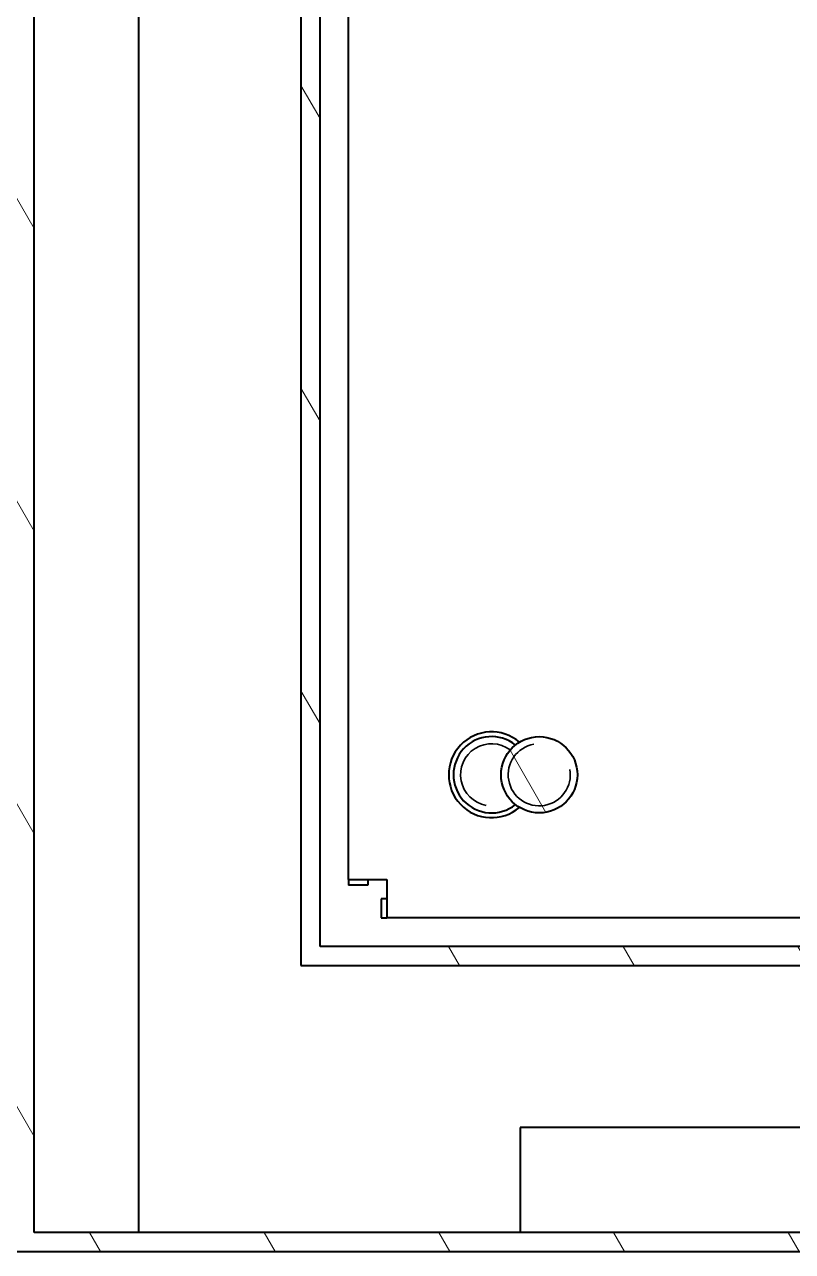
# Model space of a CAD drawing. Header units: millimetres. Extents: x 0 to 5945, y 0 to 4205.
# Drawn here: x 1603.2 to 1683.8, y 257.4 to 386 of the extents above; entities that cross this region are included whole.
import ezdxf

# ---------------------------------------------------------------- set-up
doc = ezdxf.new("R2010")
doc.units = ezdxf.units.MM
doc.header["$LTSCALE"] = 5
for name, color, linetype, lineweight in [('가시적인 것(ISO)', 3, 'Continuous', 40), ('가시적인 좁은 것(ISO)', 3, 'Continuous', 35), ('해치(ISO)', 7, 'Continuous', 18)]:
    doc.layers.add(name, color=color, linetype=linetype, lineweight=lineweight)

msp = doc.modelspace()

# ---------------------------------------------------------------- hatches: boundary and pattern name
at = {"layer": '해치(ISO)'}
h = msp.add_hatch(dxfattribs=at)
h.set_pattern_fill('ANSI31', color=256, scale=127, angle=75.00018, style=0)
h.set_pattern_definition([(120.0002, (0, 0), (-13.74813, -7.93754), [])])
h.paths.add_polyline_path([(1602.237, 257.352), (2132.237, 257.352), (2132.237, 827.352), (1602.237, 827.352), (1602.237, 767.352), (1602.237, 762.575), (1602.237, 762.103), (1602.237, 757.6), (1602.237, 757.128), (1602.237, 717.575), (1602.237, 717.103), (1602.237, 712.6), (1602.237, 712.128), (1602.237, 707.352), (1602.237, 377.352), (1602.237, 372.575), (1602.237, 372.103), (1602.237, 367.6), (1602.237, 367.128), (1602.237, 327.575), (1602.237, 327.103), (1602.237, 322.6), (1602.237, 322.128), (1602.237, 317.352)])
h.paths.add_polyline_path([(1604.237, 259.352), (1604.237, 825.352), (2130.237, 825.352), (2130.237, 259.352)], flags=0)
edge = h.paths.add_edge_path()
edge.add_ellipse((1657.237, 307.352), major_axis=(-4, 0), ratio=1, start_angle=0, end_angle=360)
h.paths.add_polyline_path([(2102.237, 287.352), (2102.237, 797.352), (1632.237, 797.352), (1632.237, 287.352)])
h.paths.add_polyline_path([(1634.237, 289.352), (1634.237, 795.352), (2100.237, 795.352), (2100.237, 289.352)], flags=0)

# ---------------------------------------------------------------- linework, layer by layer
at = {"layer": '가시적인 것(ISO)'}
for p, q in [((1604.237, 259.352), (1604.237, 825.352)), ((1615.237, 259.352), (1615.237, 825.352)), ((1632.237, 797.352), (1632.237, 287.352)), ((1634.237, 289.352), (1634.237, 795.352)), ((1637.237, 296.352), (1637.237, 795.352)), ((1637.237, 296.352), (1641.237, 296.352)), ((1637.237, 296.352), (1637.237, 295.766)), ((1639.237, 296.352), (1639.237, 295.766)), ((1641.237, 296.352), (1641.237, 292.352)), ((1639.237, 295.766), (1637.237, 295.766)), ((1641.237, 294.352), (1640.651, 294.352)), ((1640.651, 294.352), (1640.651, 292.352)), ((1640.651, 292.352), (1641.237, 292.352)), ((2093.237, 292.352), (1641.237, 292.352)), ((2100.237, 289.352), (1634.237, 289.352)), ((1632.237, 287.352), (2102.237, 287.352)), ((2079.237, 270.352), (1655.237, 270.352)), ((1655.237, 270.352), (1655.237, 259.352)), ((2130.237, 259.352), (1604.237, 259.352)), ((1602.237, 257.352), (2132.237, 257.352))]:
    msp.add_line(p, q, dxfattribs=at)
msp.add_circle((1657.237, 307.352), 4, dxfattribs=at)
for radius, start, end in [(4.5, 49.4584, 310.5416), (4, 51.31781, 308.68219)]:
    msp.add_arc((1652.237, 307.352), radius, start, end, dxfattribs=at)
at = {"layer": '가시적인 좁은 것(ISO)'}
for centre, start, end in [((1652.237, 307.352), 52.98581, 260), ((1657.237, 307.352), 100, 10)]:
    msp.add_arc(centre, 3.256, start, end, dxfattribs=at)

doc.saveas('drawing.dxf')
